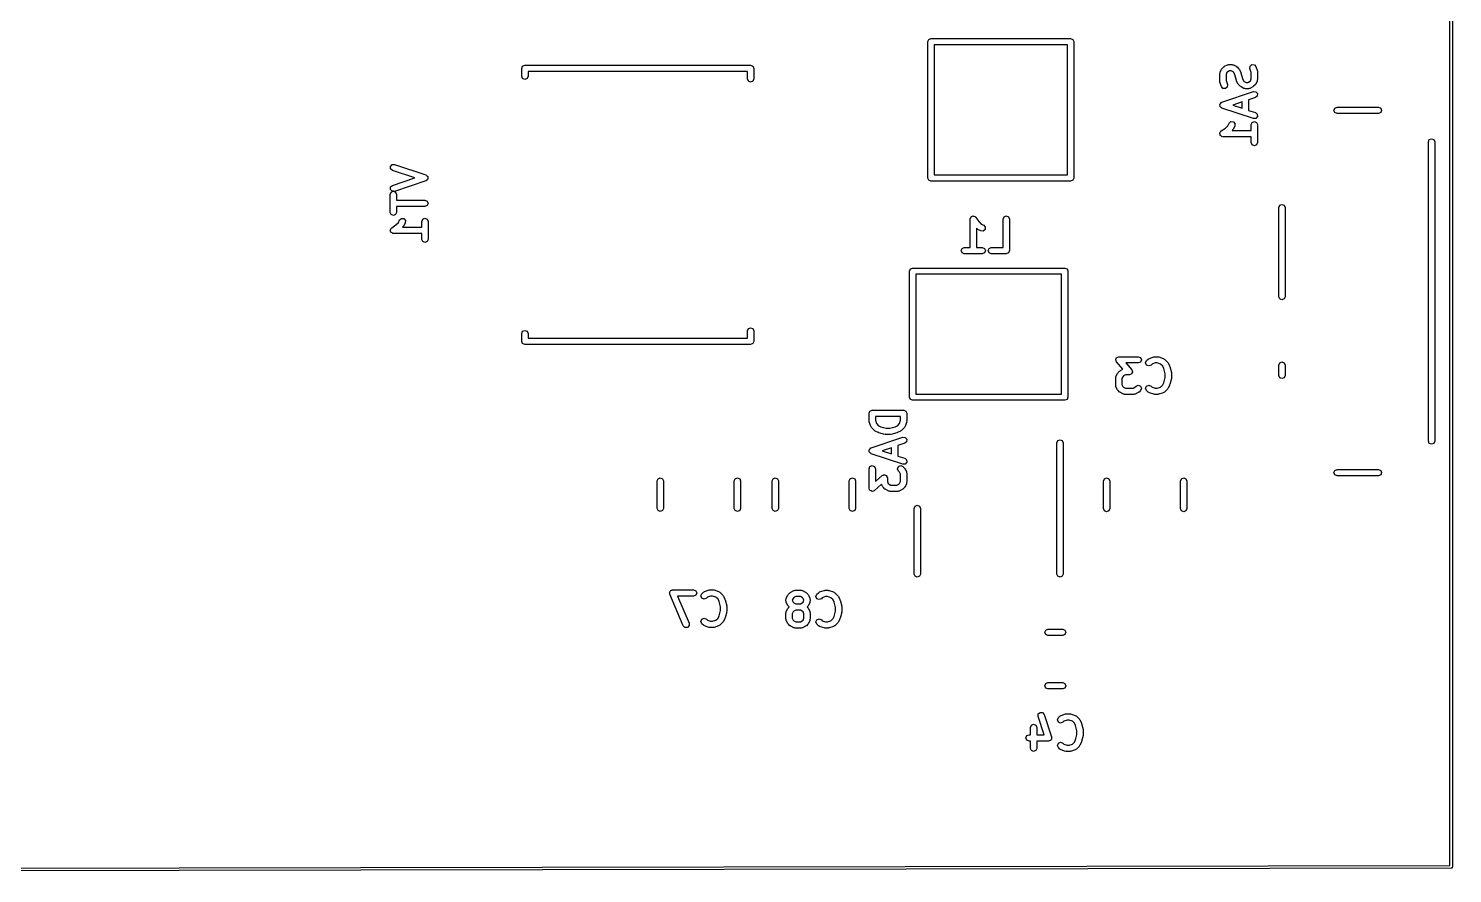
# Model space of a CAD drawing. Extents: x 54.1 to 108.3, y -71.2 to -40.8.
# Drawn here: x 81.19 to 108.31, y -71.19 to -55.1 of the extents above; entities that cross this region are included whole.
import ezdxf

# ---------------------------------------------------------------- set-up
doc = ezdxf.new("R2010")
doc.units = 0
doc.layers.add('BLACK', color=7, linetype='CONTINUOUS')

msp = doc.modelspace()

# ---------------------------------------------------------------- linework, layer by layer
at = {"layer": 'BLACK', "linetype": 'CONTINUOUS'}
for p, q in [((108.265, -71.045), (108.265, -40.895)), ((108.315, -40.87), (108.315, -71.07)), ((98.32, -55.35), (98.3376, -55.3076)), ((98.3376, -55.3076), (98.38, -55.29)), ((98.38, -55.29), (101.04, -55.29)), ((101.04, -55.29), (101.082, -55.3076)), ((101.082, -55.3076), (101.1, -55.35)), ((98.32, -57.95), (98.32, -55.35)), ((98.44, -55.41), (98.44, -57.89)), ((100.98, -55.41), (98.44, -55.41)), ((100.98, -57.89), (100.98, -55.41)), ((101.1, -55.35), (101.1, -57.95)), ((90.585, -55.86), (90.6026, -55.8176)), ((90.585, -56.01), (90.585, -55.86)), ((90.6026, -55.8176), (90.645, -55.8)), ((90.645, -55.8), (94.945, -55.8)), ((94.945, -55.8), (94.9874, -55.8176)), ((94.9874, -55.8176), (95.005, -55.86)), ((95.005, -55.86), (95.005, -56.06)), ((103.888, -55.9332), (103.916, -55.876)), ((103.916, -55.876), (103.924, -55.8696)), ((103.924, -55.8696), (103.928, -55.8604)), ((103.928, -55.8604), (103.956, -55.8319)), ((103.956, -55.8319), (103.965, -55.8281)), ((103.965, -55.8281), (103.972, -55.8206)), ((103.972, -55.8206), (104.029, -55.792)), ((104.029, -55.792), (104.043, -55.7911)), ((104.043, -55.7911), (104.056, -55.7857)), ((104.056, -55.7857), (104.113, -55.7857)), ((104.113, -55.7857), (104.126, -55.7911)), ((104.126, -55.7911), (104.14, -55.792)), ((104.14, -55.792), (104.197, -55.8206)), ((104.197, -55.8206), (104.203, -55.8281)), ((104.203, -55.8281), (104.212, -55.8319)), ((104.212, -55.8319), (104.241, -55.8604)), ((104.241, -55.8604), (104.245, -55.8696)), ((104.245, -55.8696), (104.252, -55.876)), ((104.252, -55.876), (104.281, -55.9332)), ((104.456, -55.8647), (104.459, -55.8189)), ((104.481, -55.9412), (104.456, -55.8647)), ((104.459, -55.8189), (104.494, -55.7888)), ((104.494, -55.7888), (104.54, -55.792)), ((104.54, -55.792), (104.57, -55.8267)), ((104.57, -55.8267), (104.598, -55.9125)), ((90.6026, -56.0524), (90.585, -56.01)), ((90.645, -56.07), (90.6026, -56.0524)), ((90.6874, -56.0524), (90.645, -56.07)), ((90.705, -56.01), (90.6874, -56.0524)), ((94.885, -55.92), (90.705, -55.92)), ((90.705, -55.92), (90.705, -56.01)), ((94.885, -56.06), (94.885, -55.92)), ((94.9026, -56.1024), (94.885, -56.06)), ((94.945, -56.12), (94.9026, -56.1024)), ((94.9874, -56.1024), (94.945, -56.12)), ((95.005, -56.06), (94.9874, -56.1024)), ((103.881, -55.96), (103.887, -55.9471)), ((103.881, -56.1029), (103.881, -55.96)), ((103.885, -56.112), (103.881, -56.1029)), ((103.885, -56.1218), (103.885, -56.112)), ((103.913, -56.2075), (103.885, -56.1218)), ((103.887, -55.9471), (103.888, -55.9332)), ((104.019, -55.9384), (104.001, -55.9742)), ((104.001, -55.9742), (104.001, -56.0931)), ((104.001, -56.0931), (104.027, -56.1696)), ((104.034, -55.9236), (104.019, -55.9384)), ((104.07, -55.9057), (104.034, -55.9236)), ((104.099, -55.9057), (104.07, -55.9057)), ((104.134, -55.9236), (104.099, -55.9057)), ((104.149, -55.9384), (104.134, -55.9236)), ((104.171, -55.9809), (104.149, -55.9384)), ((104.198, -56.0888), (104.171, -55.9809)), ((104.202, -56.0943), (104.198, -56.0888)), ((104.202, -56.1011), (104.202, -56.0943)), ((104.231, -56.1583), (104.202, -56.1011)), ((104.281, -55.9332), (104.281, -55.94)), ((104.281, -55.94), (104.285, -55.9454)), ((104.285, -55.9454), (104.312, -56.0533)), ((104.312, -56.0533), (104.334, -56.0959)), ((104.334, -56.0959), (104.348, -56.1107)), ((104.348, -56.1107), (104.384, -56.1286)), ((104.384, -56.1286), (104.413, -56.1286)), ((104.413, -56.1286), (104.449, -56.1107)), ((104.449, -56.1107), (104.464, -56.0959)), ((104.464, -56.0959), (104.481, -56.0601)), ((104.481, -56.0601), (104.481, -55.9412)), ((104.595, -56.1011), (104.567, -56.1583)), ((104.596, -56.0872), (104.595, -56.1011)), ((104.601, -56.0743), (104.596, -56.0872)), ((104.598, -55.9125), (104.598, -55.9223)), ((104.598, -55.9223), (104.601, -55.9314)), ((104.601, -55.9314), (104.601, -56.0743)), ((103.943, -56.2422), (103.913, -56.2075)), ((103.922, -56.5031), (104.522, -56.3031)), ((103.989, -56.2455), (103.943, -56.2422)), ((104.024, -56.2154), (103.989, -56.2455)), ((104.027, -56.1696), (104.024, -56.2154)), ((104.238, -56.1647), (104.231, -56.1583)), ((104.242, -56.1739), (104.238, -56.1647)), ((104.27, -56.2024), (104.242, -56.1739)), ((104.28, -56.2062), (104.27, -56.2024)), ((104.286, -56.2137), (104.28, -56.2062)), ((104.343, -56.2422), (104.286, -56.2137)), ((104.357, -56.2432), (104.343, -56.2422)), ((104.37, -56.2486), (104.357, -56.2432)), ((104.427, -56.2486), (104.37, -56.2486)), ((104.44, -56.2432), (104.427, -56.2486)), ((104.56, -56.4169), (104.43, -56.4604)), ((104.454, -56.2422), (104.44, -56.2432)), ((104.511, -56.2137), (104.454, -56.2422)), ((104.518, -56.2062), (104.511, -56.2137)), ((104.527, -56.2024), (104.518, -56.2062)), ((104.522, -56.3031), (104.568, -56.3063)), ((104.555, -56.1739), (104.527, -56.2024)), ((104.559, -56.1647), (104.555, -56.1739)), ((104.567, -56.1583), (104.559, -56.1647)), ((104.595, -56.3868), (104.56, -56.4169)), ((104.568, -56.3063), (104.598, -56.341)), ((104.598, -56.341), (104.595, -56.3868)), ((103.885, -56.541), (103.887, -56.5376)), ((103.886, -56.56), (103.885, -56.541)), ((103.885, -56.579), (103.886, -56.56)), ((103.887, -56.5824), (103.885, -56.579)), ((103.887, -56.5376), (103.888, -56.5332)), ((103.888, -56.5868), (103.887, -56.5824)), ((103.888, -56.5332), (103.902, -56.5207)), ((103.902, -56.5993), (103.888, -56.5868)), ((103.902, -56.5207), (103.915, -56.5063)), ((103.915, -56.6137), (103.902, -56.5993)), ((103.915, -56.5063), (103.919, -56.506)), ((103.919, -56.614), (103.915, -56.6137)), ((103.919, -56.506), (103.922, -56.5031)), ((103.922, -56.6169), (103.919, -56.614)), ((104.522, -56.8169), (103.922, -56.6169)), ((104.31, -56.5004), (104.131, -56.56)), ((104.131, -56.56), (104.31, -56.6196)), ((104.31, -56.6196), (104.31, -56.5004)), ((104.43, -56.4604), (104.43, -56.6596)), ((104.43, -56.6596), (104.56, -56.7031)), ((106.055, -56.66), (106.073, -56.6176)), ((106.073, -56.7024), (106.055, -56.66)), ((106.073, -56.6176), (106.115, -56.6)), ((106.115, -56.6), (106.905, -56.6)), ((106.905, -56.6), (106.947, -56.6176)), ((106.947, -56.6176), (106.965, -56.66)), ((106.965, -56.66), (106.947, -56.7024)), ((103.989, -56.9991), (104.035, -56.953)), ((104.035, -56.953), (104.059, -56.9046)), ((104.059, -56.9046), (104.094, -56.8745)), ((104.094, -56.8745), (104.14, -56.8778)), ((104.167, -56.9583), (104.138, -57.0154)), ((104.14, -56.8778), (104.17, -56.9125)), ((104.17, -56.9125), (104.167, -56.9583)), ((104.481, -56.9314), (104.499, -56.889)), ((104.481, -57.0429), (104.481, -56.9314)), ((104.499, -56.889), (104.541, -56.8714)), ((104.568, -56.8137), (104.522, -56.8169)), ((104.541, -56.8714), (104.584, -56.889)), ((104.56, -56.7031), (104.595, -56.7332)), ((104.598, -56.779), (104.568, -56.8137)), ((104.584, -56.889), (104.601, -56.9314)), ((104.595, -56.7332), (104.598, -56.779)), ((104.601, -56.9314), (104.601, -57.2743)), ((106.115, -56.72), (106.073, -56.7024)), ((106.905, -56.72), (106.115, -56.72)), ((106.947, -56.7024), (106.905, -56.72)), ((103.881, -57.1029), (103.884, -57.0971)), ((103.888, -57.119), (103.881, -57.1029)), ((103.883, -57.0911), (103.892, -57.0766)), ((103.884, -57.0971), (103.883, -57.0911)), ((103.892, -57.1361), (103.888, -57.119)), ((103.892, -57.0766), (103.899, -57.0604)), ((103.897, -57.1396), (103.892, -57.1361)), ((103.899, -57.1453), (103.897, -57.1396)), ((103.899, -57.0604), (103.905, -57.0581)), ((103.915, -57.152), (103.899, -57.1453)), ((103.905, -57.0581), (103.908, -57.0529)), ((103.908, -57.0529), (103.989, -56.9991)), ((103.93, -57.1617), (103.915, -57.152)), ((103.936, -57.1605), (103.93, -57.1617)), ((103.941, -57.1629), (103.936, -57.1605)), ((104.481, -57.1629), (103.941, -57.1629)), ((104.127, -57.031), (104.115, -57.0429)), ((104.115, -57.0429), (104.481, -57.0429)), ((104.13, -57.0219), (104.127, -57.031)), ((104.138, -57.0154), (104.13, -57.0219)), ((104.481, -57.2743), (104.481, -57.1629)), ((107.855, -57.26), (107.873, -57.2176)), ((107.873, -57.2176), (107.915, -57.2)), ((107.915, -57.2), (107.957, -57.2176)), ((107.957, -57.2176), (107.975, -57.26)), ((104.499, -57.3167), (104.481, -57.2743)), ((104.541, -57.3343), (104.499, -57.3167)), ((104.584, -57.3167), (104.541, -57.3343)), ((104.601, -57.2743), (104.584, -57.3167)), ((107.855, -62.96), (107.855, -57.26)), ((107.975, -57.26), (107.975, -62.96)), ((88.0845, -57.7267), (88.1146, -57.692)), ((88.0878, -57.7725), (88.0845, -57.7267)), ((88.1225, -57.8026), (88.0878, -57.7725)), ((88.1146, -57.692), (88.1604, -57.6888)), ((88.1604, -57.6888), (88.7604, -57.8888)), ((88.5517, -57.9457), (88.1225, -57.8026)), ((88.1225, -58.0888), (88.5517, -57.9457)), ((88.7604, -58.0026), (88.1604, -58.2026)), ((88.7604, -57.8888), (88.7638, -57.8917)), ((88.7638, -57.9997), (88.7604, -58.0026)), ((88.7638, -57.8917), (88.7683, -57.892)), ((88.7683, -57.9994), (88.7638, -57.9997)), ((88.7683, -57.892), (88.7807, -57.9064)), ((88.7807, -57.985), (88.7683, -57.9994)), ((88.7807, -57.9064), (88.7951, -57.9189)), ((88.7951, -57.9725), (88.7807, -57.985)), ((88.7951, -57.9189), (88.7954, -57.9234)), ((88.7954, -57.9681), (88.7951, -57.9725)), ((88.7954, -57.9234), (88.7983, -57.9267)), ((88.7983, -57.9647), (88.7954, -57.9681)), ((88.7983, -57.9267), (88.797, -57.9457)), ((88.797, -57.9457), (88.7983, -57.9647)), ((98.3376, -57.9924), (98.32, -57.95)), ((98.38, -58.01), (98.3376, -57.9924)), ((101.04, -58.01), (98.38, -58.01)), ((98.44, -57.89), (100.98, -57.89)), ((101.082, -57.9924), (101.04, -58.01)), ((101.1, -57.95), (101.082, -57.9924)), ((88.0814, -58.26), (88.099, -58.2176)), ((88.0814, -58.6029), (88.0814, -58.26)), ((88.0845, -58.1647), (88.0878, -58.1189)), ((88.1146, -58.1994), (88.0845, -58.1647)), ((88.0878, -58.1189), (88.1225, -58.0888)), ((88.099, -58.2176), (88.1388, -58.2011)), ((88.1388, -58.2011), (88.1146, -58.1994)), ((88.1604, -58.2026), (88.1452, -58.2016)), ((88.1452, -58.2016), (88.1839, -58.2176)), ((88.1839, -58.2176), (88.2014, -58.26)), ((88.2014, -58.26), (88.2014, -58.3714)), ((88.2014, -58.3714), (88.7414, -58.3714)), ((88.7414, -58.4914), (88.2014, -58.4914)), ((88.2014, -58.4914), (88.2014, -58.6029)), ((88.7414, -58.3714), (88.7839, -58.389)), ((88.7839, -58.4739), (88.7414, -58.4914)), ((88.7839, -58.389), (88.8014, -58.4314)), ((88.8014, -58.4314), (88.7839, -58.4739)), ((105.005, -58.51), (105.023, -58.4676)), ((105.005, -60.21), (105.005, -58.51)), ((105.023, -58.4676), (105.065, -58.45)), ((105.065, -58.45), (105.107, -58.4676)), ((105.107, -58.4676), (105.125, -58.51)), ((105.125, -58.51), (105.125, -60.21)), ((88.099, -58.6453), (88.0814, -58.6029)), ((88.1414, -58.6629), (88.099, -58.6453)), ((88.1081, -58.8958), (88.1889, -58.8419)), ((88.1839, -58.6453), (88.1414, -58.6629)), ((88.2014, -58.6029), (88.1839, -58.6453)), ((88.1889, -58.8419), (88.235, -58.7959)), ((88.235, -58.7959), (88.2592, -58.7475)), ((88.2592, -58.7475), (88.2939, -58.7174)), ((88.2939, -58.7174), (88.3397, -58.7206)), ((88.3379, -58.8583), (88.3305, -58.8647)), ((88.3665, -58.8011), (88.3379, -58.8583)), ((88.3397, -58.7206), (88.3698, -58.7553)), ((88.3698, -58.7553), (88.3665, -58.8011)), ((88.6814, -58.7743), (88.699, -58.7319)), ((88.6814, -58.8857), (88.6814, -58.7743)), ((88.699, -58.7319), (88.7414, -58.7143)), ((88.7414, -58.7143), (88.7839, -58.7319)), ((88.7839, -58.7319), (88.8014, -58.7743)), ((88.8014, -58.7743), (88.8014, -59.1171)), ((99.1271, -58.7314), (99.1295, -58.7257)), ((99.1271, -59.2714), (99.1271, -58.7314)), ((99.1283, -58.7197), (99.138, -58.7051)), ((99.1295, -58.7257), (99.1283, -58.7197)), ((99.138, -58.7051), (99.1447, -58.689)), ((99.1447, -58.689), (99.1504, -58.6866)), ((99.1504, -58.6866), (99.1539, -58.6815)), ((99.1539, -58.6815), (99.171, -58.6781)), ((99.171, -58.6781), (99.1871, -58.6714)), ((99.1871, -58.6714), (99.1928, -58.6738)), ((99.1928, -58.6738), (99.1989, -58.6726)), ((99.1989, -58.6726), (99.2134, -58.6823)), ((99.2134, -58.6823), (99.2296, -58.689)), ((99.2296, -58.689), (99.2319, -58.6947)), ((99.2319, -58.6947), (99.2371, -58.6981)), ((99.2371, -58.6981), (99.2909, -58.7789)), ((99.2909, -58.7789), (99.337, -58.825)), ((99.337, -58.825), (99.3854, -58.8492)), ((99.3854, -58.8492), (99.4155, -58.8839)), ((99.7557, -58.7314), (99.7733, -58.689)), ((99.7557, -59.2714), (99.7557, -58.7314)), ((99.7733, -58.689), (99.8157, -58.6714)), ((99.8157, -58.6714), (99.8581, -58.689)), ((99.8581, -58.689), (99.8757, -58.7314)), ((99.8757, -58.7314), (99.8757, -59.3314)), ((88.0814, -58.9457), (88.0838, -58.94)), ((88.0881, -58.9619), (88.0814, -58.9457)), ((88.0826, -58.9339), (88.0923, -58.9194)), ((88.0838, -58.94), (88.0826, -58.9339)), ((88.0915, -58.979), (88.0881, -58.9619)), ((88.0966, -58.9824), (88.0915, -58.979)), ((88.0923, -58.9194), (88.099, -58.9033)), ((88.099, -58.9881), (88.0966, -58.9824)), ((88.099, -58.9033), (88.1047, -58.9009)), ((88.1151, -58.9948), (88.099, -58.9881)), ((88.1047, -58.9009), (88.1081, -58.8958)), ((88.1297, -59.0045), (88.1151, -58.9948)), ((88.1357, -59.0033), (88.1297, -59.0045)), ((88.1414, -59.0057), (88.1357, -59.0033)), ((88.6814, -59.0057), (88.1414, -59.0057)), ((88.3267, -58.8739), (88.3149, -58.8857)), ((88.3149, -58.8857), (88.6814, -58.8857)), ((88.3305, -58.8647), (88.3267, -58.8739)), ((88.6814, -59.1171), (88.6814, -59.0057)), ((88.699, -59.1596), (88.6814, -59.1171)), ((88.8014, -59.1171), (88.7839, -59.1596)), ((99.259, -58.9167), (99.2471, -58.9049)), ((99.2471, -58.9049), (99.2471, -59.2714)), ((99.2681, -58.9205), (99.259, -58.9167)), ((99.2746, -58.9279), (99.2681, -58.9205)), ((99.3317, -58.9565), (99.2746, -58.9279)), ((99.3775, -58.9598), (99.3317, -58.9565)), ((99.4122, -58.9297), (99.3775, -58.9598)), ((99.4155, -58.8839), (99.4122, -58.9297)), ((88.7414, -59.1771), (88.699, -59.1596)), ((88.7839, -59.1596), (88.7414, -59.1771)), ((98.9557, -59.3314), (98.9733, -59.289)), ((98.9733, -59.3739), (98.9557, -59.3314)), ((98.9733, -59.289), (99.0157, -59.2714)), ((99.0157, -59.3914), (98.9733, -59.3739)), ((99.0157, -59.2714), (99.1271, -59.2714)), ((99.3586, -59.3914), (99.0157, -59.3914)), ((99.2471, -59.2714), (99.3586, -59.2714)), ((99.3586, -59.2714), (99.401, -59.289)), ((99.401, -59.3739), (99.3586, -59.3914)), ((99.401, -59.289), (99.4186, -59.3314)), ((99.4186, -59.3314), (99.401, -59.3739)), ((99.47, -59.3314), (99.4876, -59.289)), ((99.4876, -59.3739), (99.47, -59.3314)), ((99.4876, -59.289), (99.53, -59.2714)), ((99.53, -59.3914), (99.4876, -59.3739)), ((99.53, -59.2714), (99.7557, -59.2714)), ((99.8157, -59.3914), (99.53, -59.3914)), ((99.8581, -59.3739), (99.8157, -59.3914)), ((99.8757, -59.3314), (99.8581, -59.3739)), ((97.9876, -59.6801), (98.03, -59.6625)), ((98.03, -59.6625), (100.93, -59.6625)), ((100.93, -59.6625), (100.972, -59.6801)), ((97.97, -59.7225), (97.9876, -59.6801)), ((97.97, -62.1225), (97.97, -59.7225)), ((98.09, -59.7825), (98.09, -62.0625)), ((100.87, -59.7825), (98.09, -59.7825)), ((100.87, -62.0625), (100.87, -59.7825)), ((100.972, -59.6801), (100.99, -59.7225)), ((100.99, -59.7225), (100.99, -62.1225)), ((105.023, -60.2524), (105.005, -60.21)), ((105.125, -60.21), (105.107, -60.2524)), ((105.065, -60.27), (105.023, -60.2524)), ((105.107, -60.2524), (105.065, -60.27)), ((90.585, -60.91), (90.6026, -60.8676)), ((90.585, -61.06), (90.585, -60.91)), ((90.6026, -60.8676), (90.645, -60.85)), ((90.645, -60.85), (90.6874, -60.8676)), ((90.6874, -60.8676), (90.705, -60.91)), ((90.705, -60.91), (90.705, -61)), ((90.705, -61), (94.885, -61)), ((94.885, -60.86), (94.9026, -60.8176)), ((94.885, -61), (94.885, -60.86)), ((94.9026, -60.8176), (94.945, -60.8)), ((94.945, -60.8), (94.9874, -60.8176)), ((94.9874, -60.8176), (95.005, -60.86)), ((95.005, -60.86), (95.005, -61.06)), ((90.6026, -61.1024), (90.585, -61.06)), ((90.645, -61.12), (90.6026, -61.1024)), ((94.945, -61.12), (90.645, -61.12)), ((94.9874, -61.1024), (94.945, -61.12)), ((95.005, -61.06), (94.9874, -61.1024)), ((101.899, -61.4074), (101.908, -61.3885)), ((101.899, -61.4095), (101.899, -61.4074)), ((101.899, -61.4114), (101.899, -61.4095)), ((101.907, -61.4309), (101.899, -61.4114)), ((101.913, -61.4509), (101.907, -61.4309)), ((101.908, -61.3885), (101.916, -61.369)), ((102.036, -61.5913), (101.913, -61.4509)), ((101.916, -61.369), (101.918, -61.3682)), ((101.918, -61.3682), (101.919, -61.3663)), ((101.919, -61.3663), (101.939, -61.3595)), ((101.939, -61.3595), (101.959, -61.3514)), ((101.959, -61.3514), (102.33, -61.3514)), ((102.33, -61.4714), (102.091, -61.4714)), ((102.091, -61.4714), (102.204, -61.6005)), ((102.33, -61.3514), (102.372, -61.369)), ((102.372, -61.4539), (102.33, -61.4714)), ((102.372, -61.369), (102.39, -61.4114)), ((102.39, -61.4114), (102.372, -61.4539)), ((102.47, -61.4686), (102.488, -61.4261)), ((102.488, -61.511), (102.47, -61.4686)), ((102.488, -61.4261), (102.516, -61.3976)), ((102.53, -61.5286), (102.488, -61.511)), ((102.516, -61.3976), (102.529, -61.3922)), ((102.529, -61.3922), (102.54, -61.3831)), ((102.572, -61.511), (102.53, -61.5286)), ((102.54, -61.3831), (102.625, -61.3545)), ((102.591, -61.4924), (102.572, -61.511)), ((102.654, -61.4714), (102.591, -61.4924)), ((102.625, -61.3545), (102.635, -61.3552)), ((102.635, -61.3552), (102.644, -61.3514)), ((102.644, -61.3514), (102.701, -61.3514)), ((102.692, -61.4714), (102.654, -61.4714)), ((102.755, -61.4924), (102.692, -61.4714)), ((102.701, -61.3514), (102.711, -61.3552)), ((102.711, -61.3552), (102.72, -61.3545)), ((102.72, -61.3545), (102.806, -61.3831)), ((102.795, -61.5327), (102.755, -61.4924)), ((102.816, -61.5752), (102.795, -61.5327)), ((102.806, -61.3831), (102.817, -61.3922)), ((102.817, -61.3922), (102.83, -61.3976)), ((102.83, -61.3976), (102.887, -61.4547)), ((102.887, -61.4547), (102.89, -61.4638)), ((102.89, -61.4638), (102.898, -61.4703)), ((102.898, -61.4703), (102.927, -61.5275)), ((102.927, -61.5275), (102.927, -61.5343)), ((102.927, -61.5343), (102.931, -61.5397)), ((102.931, -61.5397), (102.96, -61.654)), ((105.005, -61.51), (105.023, -61.4676)), ((105.005, -61.71), (105.005, -61.51)), ((105.023, -61.4676), (105.065, -61.45)), ((105.065, -61.45), (105.107, -61.4676)), ((105.107, -61.4676), (105.125, -61.51)), ((105.125, -61.51), (105.125, -61.71)), ((101.899, -61.7543), (101.904, -61.7414)), ((101.899, -61.8971), (101.899, -61.7543)), ((101.904, -61.7414), (101.905, -61.7275)), ((101.905, -61.7275), (101.933, -61.6703)), ((101.933, -61.6703), (101.941, -61.6638)), ((101.941, -61.6638), (101.945, -61.6547)), ((101.945, -61.6547), (101.973, -61.6261)), ((101.973, -61.6261), (101.982, -61.6224)), ((101.982, -61.6224), (101.989, -61.6149)), ((101.989, -61.6149), (102.036, -61.5913)), ((102.036, -61.7327), (102.019, -61.7684)), ((102.019, -61.7684), (102.019, -61.883)), ((102.051, -61.7179), (102.036, -61.7327)), ((102.087, -61.7), (102.051, -61.7179)), ((102.159, -61.7), (102.087, -61.7)), ((102.178, -61.6919), (102.159, -61.7)), ((102.198, -61.6852), (102.178, -61.6919)), ((102.199, -61.6832), (102.198, -61.6852)), ((102.201, -61.6824), (102.199, -61.6832)), ((102.209, -61.6629), (102.201, -61.6824)), ((102.204, -61.6005), (102.21, -61.6205)), ((102.218, -61.644), (102.209, -61.6629)), ((102.21, -61.6205), (102.219, -61.64)), ((102.219, -61.64), (102.218, -61.642)), ((102.218, -61.642), (102.218, -61.644)), ((102.841, -61.676), (102.816, -61.5752)), ((102.816, -61.8476), (102.841, -61.7469)), ((102.841, -61.7469), (102.841, -61.676)), ((102.96, -61.7688), (102.931, -61.8831)), ((102.96, -61.654), (102.959, -61.6615)), ((102.959, -61.6615), (102.961, -61.6686)), ((102.961, -61.7543), (102.959, -61.7613)), ((102.959, -61.7613), (102.96, -61.7688)), ((102.961, -61.6686), (102.961, -61.7543)), ((105.023, -61.7524), (105.005, -61.71)), ((105.065, -61.77), (105.023, -61.7524)), ((105.107, -61.7524), (105.065, -61.77)), ((105.125, -61.71), (105.107, -61.7524)), ((98.09, -62.0625), (100.87, -62.0625)), ((101.904, -61.91), (101.899, -61.8971)), ((101.905, -61.924), (101.904, -61.91)), ((101.933, -61.9811), (101.905, -61.924)), ((101.941, -61.9876), (101.933, -61.9811)), ((101.945, -61.9967), (101.941, -61.9876)), ((101.973, -62.0253), (101.945, -61.9967)), ((101.982, -62.0291), (101.973, -62.0253)), ((101.989, -62.0365), (101.982, -62.0291)), ((102.046, -62.0651), (101.989, -62.0365)), ((102.019, -61.883), (102.036, -61.9187)), ((102.036, -61.9187), (102.051, -61.9335)), ((102.06, -62.0661), (102.046, -62.0651)), ((102.051, -61.9335), (102.087, -61.9514)), ((102.073, -62.0714), (102.06, -62.0661)), ((102.244, -62.0714), (102.073, -62.0714)), ((102.087, -61.9514), (102.23, -61.9514)), ((102.23, -61.9514), (102.266, -61.9335)), ((102.257, -62.0661), (102.244, -62.0714)), ((102.271, -62.0651), (102.257, -62.0661)), ((102.266, -61.9335), (102.288, -61.9119)), ((102.328, -62.0365), (102.271, -62.0651)), ((102.288, -61.9119), (102.33, -61.8943)), ((102.335, -62.0291), (102.328, -62.0365)), ((102.33, -61.8943), (102.372, -61.9119)), ((102.344, -62.0253), (102.335, -62.0291)), ((102.372, -61.9967), (102.344, -62.0253)), ((102.372, -61.9119), (102.39, -61.9543)), ((102.39, -61.9543), (102.372, -61.9967)), ((102.47, -61.9543), (102.488, -61.9119)), ((102.488, -61.9967), (102.47, -61.9543)), ((102.488, -61.9119), (102.53, -61.8943)), ((102.516, -62.0253), (102.488, -61.9967)), ((102.529, -62.0306), (102.516, -62.0253)), ((102.54, -62.0398), (102.529, -62.0306)), ((102.53, -61.8943), (102.572, -61.9119)), ((102.625, -62.0683), (102.54, -62.0398)), ((102.572, -61.9119), (102.591, -61.9304)), ((102.591, -61.9304), (102.654, -61.9514)), ((102.635, -62.0676), (102.625, -62.0683)), ((102.644, -62.0714), (102.635, -62.0676)), ((102.701, -62.0714), (102.644, -62.0714)), ((102.654, -61.9514), (102.692, -61.9514)), ((102.692, -61.9514), (102.755, -61.9304)), ((102.711, -62.0676), (102.701, -62.0714)), ((102.72, -62.0683), (102.711, -62.0676)), ((102.806, -62.0398), (102.72, -62.0683)), ((102.755, -61.9304), (102.795, -61.8902)), ((102.795, -61.8902), (102.816, -61.8476)), ((102.817, -62.0306), (102.806, -62.0398)), ((102.83, -62.0253), (102.817, -62.0306)), ((102.887, -61.9681), (102.83, -62.0253)), ((102.89, -61.959), (102.887, -61.9681)), ((102.898, -61.9525), (102.89, -61.959)), ((102.927, -61.8954), (102.898, -61.9525)), ((102.931, -61.8831), (102.927, -61.8886)), ((102.927, -61.8886), (102.927, -61.8954)), ((97.219, -62.3876), (97.2614, -62.37)), ((97.2614, -62.37), (97.8614, -62.37)), ((97.8614, -62.37), (97.9039, -62.3876)), ((97.9876, -62.1649), (97.97, -62.1225)), ((98.03, -62.1825), (97.9876, -62.1649)), ((100.93, -62.1825), (98.03, -62.1825)), ((100.972, -62.1649), (100.93, -62.1825)), ((100.99, -62.1225), (100.972, -62.1649)), ((97.2014, -62.43), (97.219, -62.3876)), ((97.2014, -62.5729), (97.2014, -62.43)), ((97.2052, -62.582), (97.2014, -62.5729)), ((97.2045, -62.5918), (97.2052, -62.582)), ((97.2331, -62.6775), (97.2045, -62.5918)), ((97.3214, -62.49), (97.3214, -62.5631)), ((97.8014, -62.49), (97.3214, -62.49)), ((97.3214, -62.5631), (97.3424, -62.6262)), ((97.3424, -62.6262), (97.3827, -62.6664)), ((97.7402, -62.6664), (97.7804, -62.6262)), ((97.7804, -62.6262), (97.8014, -62.5631)), ((97.8014, -62.5631), (97.8014, -62.49)), ((97.9183, -62.5918), (97.8898, -62.6775)), ((97.9039, -62.3876), (97.9214, -62.43)), ((97.9214, -62.5729), (97.9176, -62.582)), ((97.9176, -62.582), (97.9183, -62.5918)), ((97.9214, -62.43), (97.9214, -62.5729)), ((97.2422, -62.6881), (97.2331, -62.6775)), ((97.2476, -62.701), (97.2422, -62.6881)), ((97.2425, -63.0874), (97.8425, -62.8874)), ((97.3047, -62.7581), (97.2476, -62.701)), ((97.3138, -62.7619), (97.3047, -62.7581)), ((97.3203, -62.7694), (97.3138, -62.7619)), ((97.3775, -62.798), (97.3203, -62.7694)), ((97.3843, -62.7984), (97.3775, -62.798)), ((97.3827, -62.6664), (97.4252, -62.6877)), ((97.3897, -62.8025), (97.3843, -62.7984)), ((97.504, -62.8311), (97.3897, -62.8025)), ((97.4252, -62.6877), (97.526, -62.7129)), ((97.5115, -62.8299), (97.504, -62.8311)), ((97.5186, -62.8329), (97.5115, -62.8299)), ((97.6043, -62.8329), (97.5186, -62.8329)), ((97.526, -62.7129), (97.5969, -62.7129)), ((97.5969, -62.7129), (97.6976, -62.6877)), ((97.6113, -62.8299), (97.6043, -62.8329)), ((97.6188, -62.8311), (97.6113, -62.8299)), ((97.7331, -62.8025), (97.6188, -62.8311)), ((97.6976, -62.6877), (97.7402, -62.6664)), ((97.7386, -62.7984), (97.7331, -62.8025)), ((97.7454, -62.798), (97.7386, -62.7984)), ((97.8025, -62.7694), (97.7454, -62.798)), ((97.809, -62.7619), (97.8025, -62.7694)), ((97.8181, -62.7581), (97.809, -62.7619)), ((97.8753, -62.701), (97.8181, -62.7581)), ((97.8425, -62.8874), (97.8883, -62.8906)), ((97.8806, -62.6881), (97.8753, -62.701)), ((97.8898, -62.6775), (97.8806, -62.6881)), ((97.8883, -62.8906), (97.9183, -62.9253)), ((97.9183, -62.9253), (97.9151, -62.9711)), ((97.2045, -63.1253), (97.2074, -63.1219)), ((97.2059, -63.1443), (97.2045, -63.1253)), ((97.2045, -63.1633), (97.2059, -63.1443)), ((97.2074, -63.1666), (97.2045, -63.1633)), ((97.2074, -63.1219), (97.2078, -63.1175)), ((97.2078, -63.1711), (97.2074, -63.1666)), ((97.2078, -63.1175), (97.2221, -63.105)), ((97.2221, -63.1836), (97.2078, -63.1711)), ((97.2221, -63.105), (97.2346, -63.0906)), ((97.2346, -63.1979), (97.2221, -63.1836)), ((97.2346, -63.0906), (97.2391, -63.0903)), ((97.2391, -63.1983), (97.2346, -63.1979)), ((97.2391, -63.0903), (97.2425, -63.0874)), ((97.2425, -63.2012), (97.2391, -63.1983)), ((97.8425, -63.4012), (97.2425, -63.2012)), ((97.63, -63.0847), (97.4512, -63.1443)), ((97.4512, -63.1443), (97.63, -63.2039)), ((97.63, -63.2039), (97.63, -63.0847)), ((97.8804, -63.0012), (97.75, -63.0447)), ((97.75, -63.0447), (97.75, -63.2439)), ((97.9151, -62.9711), (97.8804, -63.0012)), ((100.78, -62.9925), (100.798, -62.9501)), ((100.78, -65.4925), (100.78, -62.9925)), ((100.798, -62.9501), (100.84, -62.9325)), ((100.84, -62.9325), (100.882, -62.9501)), ((100.882, -62.9501), (100.9, -62.9925)), ((100.9, -62.9925), (100.9, -65.4925)), ((107.873, -63.0024), (107.855, -62.96)), ((107.915, -63.02), (107.873, -63.0024)), ((107.957, -63.0024), (107.915, -63.02)), ((107.975, -62.96), (107.957, -63.0024)), ((97.2014, -63.4871), (97.219, -63.4447)), ((97.219, -63.4447), (97.2614, -63.4271)), ((97.2614, -63.4271), (97.3039, -63.4447)), ((97.3039, -63.4447), (97.3214, -63.4871)), ((97.7443, -63.4871), (97.7619, -63.4447)), ((97.75, -63.2439), (97.8804, -63.2874)), ((97.7619, -63.4447), (97.8043, -63.4271)), ((97.8043, -63.4271), (97.8467, -63.4447)), ((97.8883, -63.3979), (97.8425, -63.4012)), ((97.8467, -63.4447), (97.8753, -63.4733)), ((97.8804, -63.2874), (97.9151, -63.3175)), ((97.9183, -63.3633), (97.8883, -63.3979)), ((97.9151, -63.3175), (97.9183, -63.3633)), ((93.165, -63.7187), (93.1826, -63.6763)), ((93.165, -64.2413), (93.165, -63.7187)), ((93.1826, -63.6763), (93.225, -63.6587)), ((93.225, -63.6587), (93.2674, -63.6763)), ((93.2674, -63.6763), (93.285, -63.7187)), ((93.285, -63.7187), (93.285, -64.2413)), ((94.635, -63.7187), (94.6526, -63.6763)), ((94.635, -64.2413), (94.635, -63.7187)), ((94.6526, -63.6763), (94.695, -63.6587)), ((94.695, -63.6587), (94.7374, -63.6763)), ((94.7374, -63.6763), (94.755, -63.7187)), ((94.755, -63.7187), (94.755, -64.2413)), ((95.355, -63.7187), (95.3726, -63.6763)), ((95.355, -64.2413), (95.355, -63.7187)), ((95.3726, -63.6763), (95.415, -63.6587)), ((95.415, -63.6587), (95.4574, -63.6763)), ((95.4574, -63.6763), (95.475, -63.7187)), ((95.475, -63.7187), (95.475, -64.2413)), ((96.825, -63.7187), (96.8426, -63.6763)), ((96.825, -64.2413), (96.825, -63.7187)), ((96.8426, -63.6763), (96.885, -63.6587)), ((96.885, -63.6587), (96.9274, -63.6763)), ((96.9274, -63.6763), (96.945, -63.7187)), ((96.945, -63.7187), (96.945, -64.2413)), ((97.2014, -63.8586), (97.2014, -63.4871)), ((97.3214, -63.4871), (97.3214, -63.7263)), ((97.3214, -63.7263), (97.4505, -63.6134)), ((97.4505, -63.6134), (97.4705, -63.6066)), ((97.4705, -63.6066), (97.49, -63.5986)), ((97.49, -63.5986), (97.492, -63.5994)), ((97.492, -63.5994), (97.494, -63.5987)), ((97.494, -63.5987), (97.5129, -63.6081)), ((97.5129, -63.6081), (97.5324, -63.6161)), ((97.5324, -63.6161), (97.5332, -63.6181)), ((97.5332, -63.6181), (97.5352, -63.6191)), ((97.5352, -63.6191), (97.5419, -63.6391)), ((97.5419, -63.6391), (97.55, -63.6586)), ((97.55, -63.6586), (97.55, -63.7301)), ((97.55, -63.7301), (97.5679, -63.7659)), ((97.7619, -63.5296), (97.7443, -63.4871)), ((97.7835, -63.5513), (97.7619, -63.5296)), ((97.8014, -63.587), (97.7835, -63.5513)), ((97.7835, -63.7659), (97.8014, -63.7301)), ((97.8014, -63.7301), (97.8014, -63.587)), ((97.8753, -63.4733), (97.8791, -63.4824)), ((97.8791, -63.4824), (97.8865, -63.4889)), ((97.8865, -63.4889), (97.9151, -63.546)), ((97.9151, -63.546), (97.9161, -63.56)), ((97.9161, -63.56), (97.9214, -63.5729)), ((97.9214, -63.5729), (97.9214, -63.7443)), ((101.665, -63.7212), (101.683, -63.6788)), ((101.665, -64.2438), (101.665, -63.7212)), ((101.683, -63.6788), (101.725, -63.6612)), ((101.725, -63.6612), (101.767, -63.6788)), ((101.767, -63.6788), (101.785, -63.7212)), ((101.785, -63.7212), (101.785, -64.2438)), ((103.135, -63.7212), (103.153, -63.6788)), ((103.135, -64.2438), (103.135, -63.7212)), ((103.153, -63.6788), (103.195, -63.6612)), ((103.195, -63.6612), (103.237, -63.6788)), ((103.237, -63.6788), (103.255, -63.7212)), ((103.255, -63.7212), (103.255, -64.2438)), ((106.055, -63.56), (106.073, -63.5176)), ((106.073, -63.6024), (106.055, -63.56)), ((106.073, -63.5176), (106.115, -63.5)), ((106.115, -63.62), (106.073, -63.6024)), ((106.115, -63.5), (106.905, -63.5)), ((106.905, -63.62), (106.115, -63.62)), ((106.905, -63.5), (106.947, -63.5176)), ((106.947, -63.6024), (106.905, -63.62)), ((106.947, -63.5176), (106.965, -63.56)), ((106.965, -63.56), (106.947, -63.6024)), ((97.2095, -63.8781), (97.2014, -63.8586)), ((97.2163, -63.8981), (97.2095, -63.8781)), ((97.2182, -63.899), (97.2163, -63.8981)), ((97.219, -63.901), (97.2182, -63.899)), ((97.2385, -63.9091), (97.219, -63.901)), ((97.2574, -63.9184), (97.2385, -63.9091)), ((97.2595, -63.9178), (97.2574, -63.9184)), ((97.2614, -63.9186), (97.2595, -63.9178)), ((97.2809, -63.9105), (97.2614, -63.9186)), ((97.3009, -63.9037), (97.2809, -63.9105)), ((97.4413, -63.781), (97.3009, -63.9037)), ((97.4649, -63.8283), (97.4413, -63.781)), ((97.4724, -63.8347), (97.4649, -63.8283)), ((97.4761, -63.8439), (97.4724, -63.8347)), ((97.5047, -63.8724), (97.4761, -63.8439)), ((97.5138, -63.8762), (97.5047, -63.8724)), ((97.5203, -63.8837), (97.5138, -63.8762)), ((97.5775, -63.9122), (97.5203, -63.8837)), ((97.5679, -63.7659), (97.5827, -63.7807)), ((97.5914, -63.9132), (97.5775, -63.9122)), ((97.5827, -63.7807), (97.6184, -63.7986)), ((97.6043, -63.9186), (97.5914, -63.9132)), ((97.7471, -63.9186), (97.6043, -63.9186)), ((97.6184, -63.7986), (97.733, -63.7986)), ((97.733, -63.7986), (97.7687, -63.7807)), ((97.76, -63.9132), (97.7471, -63.9186)), ((97.774, -63.9122), (97.76, -63.9132)), ((97.7687, -63.7807), (97.7835, -63.7659)), ((97.8311, -63.8837), (97.774, -63.9122)), ((97.8376, -63.8762), (97.8311, -63.8837)), ((97.8467, -63.8724), (97.8376, -63.8762)), ((97.8753, -63.8439), (97.8467, -63.8724)), ((97.8791, -63.8347), (97.8753, -63.8439)), ((97.8865, -63.8283), (97.8791, -63.8347)), ((97.9151, -63.7711), (97.8865, -63.8283)), ((97.9161, -63.7572), (97.9151, -63.7711)), ((97.9214, -63.7443), (97.9161, -63.7572)), ((93.1826, -64.2837), (93.165, -64.2413)), ((93.225, -64.3013), (93.1826, -64.2837)), ((93.2674, -64.2837), (93.225, -64.3013)), ((93.285, -64.2413), (93.2674, -64.2837)), ((94.6526, -64.2837), (94.635, -64.2413)), ((94.695, -64.3013), (94.6526, -64.2837)), ((94.7374, -64.2837), (94.695, -64.3013)), ((94.755, -64.2413), (94.7374, -64.2837)), ((95.3726, -64.2837), (95.355, -64.2413)), ((95.415, -64.3013), (95.3726, -64.2837)), ((95.4574, -64.2837), (95.415, -64.3013)), ((95.475, -64.2413), (95.4574, -64.2837)), ((96.8426, -64.2837), (96.825, -64.2413)), ((96.885, -64.3013), (96.8426, -64.2837)), ((96.9274, -64.2837), (96.885, -64.3013)), ((96.945, -64.2413), (96.9274, -64.2837)), ((98.06, -64.2425), (98.0776, -64.2001)), ((98.06, -65.4925), (98.06, -64.2425)), ((98.0776, -64.2001), (98.12, -64.1825)), ((98.12, -64.1825), (98.1624, -64.2001)), ((98.1624, -64.2001), (98.18, -64.2425)), ((98.18, -64.2425), (98.18, -65.4925)), ((101.683, -64.2862), (101.665, -64.2438)), ((101.725, -64.3038), (101.683, -64.2862)), ((101.767, -64.2862), (101.725, -64.3038)), ((101.785, -64.2438), (101.767, -64.2862)), ((103.153, -64.2862), (103.135, -64.2438)), ((103.195, -64.3038), (103.153, -64.2862)), ((103.237, -64.2862), (103.195, -64.3038)), ((103.255, -64.2438), (103.237, -64.2862)), ((98.0776, -65.5349), (98.06, -65.4925)), ((98.12, -65.5525), (98.0776, -65.5349)), ((98.1624, -65.5349), (98.12, -65.5525)), ((98.18, -65.4925), (98.1624, -65.5349)), ((100.798, -65.5349), (100.78, -65.4925)), ((100.84, -65.5525), (100.798, -65.5349)), ((100.882, -65.5349), (100.84, -65.5525)), ((100.9, -65.4925), (100.882, -65.5349)), ((93.4, -65.8514), (93.4044, -65.8407)), ((93.4047, -65.8628), (93.4, -65.8514)), ((93.4043, -65.8291), (93.4129, -65.8204)), ((93.4044, -65.8407), (93.4043, -65.8291)), ((93.4049, -65.8751), (93.4047, -65.8628)), ((93.662, -66.4751), (93.4049, -65.8751)), ((93.4129, -65.8204), (93.4176, -65.809)), ((93.4176, -65.809), (93.4283, -65.8046)), ((93.4283, -65.8046), (93.4364, -65.7963)), ((93.4364, -65.7963), (93.4487, -65.7961)), ((93.4487, -65.7961), (93.46, -65.7914)), ((93.46, -65.7914), (93.86, -65.7914)), ((93.86, -65.9114), (93.551, -65.9114)), ((93.551, -65.9114), (93.7723, -66.4278)), ((93.86, -65.7914), (93.9024, -65.809)), ((93.9024, -65.8939), (93.86, -65.9114)), ((93.9024, -65.809), (93.92, -65.8514)), ((93.92, -65.8514), (93.9024, -65.8939)), ((94, -65.9086), (94.0176, -65.8661)), ((94.0176, -65.951), (94, -65.9086)), ((94.0176, -65.8661), (94.0461, -65.8376)), ((94.0461, -65.8376), (94.059, -65.8322)), ((94.059, -65.8322), (94.0696, -65.8231)), ((94.0696, -65.8231), (94.1553, -65.7945)), ((94.184, -65.9114), (94.121, -65.9324)), ((94.1553, -65.7945), (94.1652, -65.7952)), ((94.1652, -65.7952), (94.1743, -65.7914)), ((94.1743, -65.7914), (94.2314, -65.7914)), ((94.2217, -65.9114), (94.184, -65.9114)), ((94.2847, -65.9324), (94.2217, -65.9114)), ((94.2314, -65.7914), (94.2406, -65.7952)), ((94.2406, -65.7952), (94.2504, -65.7945)), ((94.2504, -65.7945), (94.3361, -65.8231)), ((94.3361, -65.8231), (94.3467, -65.8322)), ((94.3467, -65.8322), (94.3596, -65.8376)), ((94.3596, -65.8376), (94.4167, -65.8947)), ((94.4167, -65.8947), (94.4205, -65.9038)), ((94.4205, -65.9038), (94.4279, -65.9103)), ((94.4279, -65.9103), (94.4565, -65.9675)), ((95.6249, -65.9489), (95.6535, -65.8917)), ((95.6535, -65.8917), (95.6609, -65.8853)), ((95.6609, -65.8853), (95.6647, -65.8761)), ((95.6647, -65.8761), (95.6933, -65.8476)), ((95.6933, -65.8476), (95.7024, -65.8438)), ((95.7024, -65.8438), (95.7089, -65.8363)), ((95.7089, -65.8363), (95.766, -65.8078)), ((95.766, -65.8078), (95.78, -65.8068)), ((95.78, -65.8068), (95.7929, -65.8014)), ((95.7929, -65.8014), (95.9071, -65.8014)), ((95.9071, -65.8014), (95.92, -65.8068)), ((95.92, -65.8068), (95.934, -65.8078)), ((95.934, -65.8078), (95.9911, -65.8363)), ((95.9911, -65.8363), (95.9976, -65.8438)), ((95.9976, -65.8438), (96.0067, -65.8476)), ((96.0067, -65.8476), (96.0353, -65.8761)), ((96.0353, -65.8761), (96.0391, -65.8853)), ((96.0391, -65.8853), (96.0465, -65.8917)), ((96.0465, -65.8917), (96.0751, -65.9489)), ((96.19, -65.9186), (96.2076, -65.8761)), ((96.2076, -65.8761), (96.2361, -65.8476)), ((96.2361, -65.8476), (96.249, -65.8422)), ((96.249, -65.8422), (96.2596, -65.8331)), ((96.2596, -65.8331), (96.3453, -65.8045)), ((96.3453, -65.8045), (96.3552, -65.8052)), ((96.3552, -65.8052), (96.3643, -65.8014)), ((96.3643, -65.8014), (96.4214, -65.8014)), ((96.4214, -65.8014), (96.4306, -65.8052)), ((96.4306, -65.8052), (96.4404, -65.8045)), ((96.4404, -65.8045), (96.5261, -65.8331)), ((96.5261, -65.8331), (96.5367, -65.8422)), ((96.5367, -65.8422), (96.5496, -65.8476)), ((96.5496, -65.8476), (96.6067, -65.9047)), ((96.6067, -65.9047), (96.6105, -65.9138)), ((94.06, -65.9686), (94.0176, -65.951)), ((94.1024, -65.951), (94.06, -65.9686)), ((94.121, -65.9324), (94.1024, -65.951)), ((94.325, -65.9727), (94.2847, -65.9324)), ((94.3462, -66.0152), (94.325, -65.9727)), ((94.3714, -66.116), (94.3462, -66.0152)), ((94.3714, -66.1869), (94.3714, -66.116)), ((94.4565, -65.9675), (94.457, -65.9743)), ((94.457, -65.9743), (94.4611, -65.9797)), ((94.4611, -65.9797), (94.4896, -66.094)), ((94.4896, -66.094), (94.4885, -66.1015)), ((94.4885, -66.1015), (94.4914, -66.1086)), ((94.4914, -66.1086), (94.4914, -66.1943)), ((95.6186, -65.9757), (95.6239, -65.9628)), ((95.6186, -66.0043), (95.6186, -65.9757)), ((95.6239, -66.0172), (95.6186, -66.0043)), ((95.6239, -65.9628), (95.6249, -65.9489)), ((95.6249, -66.0311), (95.6239, -66.0172)), ((95.6535, -66.0883), (95.6249, -66.0311)), ((95.6249, -66.206), (95.6535, -66.1489)), ((95.6609, -66.0947), (95.6535, -66.0883)), ((95.6535, -66.1489), (95.6609, -66.1424)), ((95.6647, -66.1039), (95.6609, -66.0947)), ((95.6609, -66.1424), (95.6647, -66.1333)), ((95.6794, -66.1186), (95.6647, -66.1039)), ((95.6647, -66.1333), (95.6794, -66.1186)), ((95.7565, -65.9541), (95.7386, -65.9899)), ((95.7386, -65.9899), (95.7386, -65.9901)), ((95.7386, -65.9901), (95.7565, -66.0259)), ((95.7713, -65.9393), (95.7565, -65.9541)), ((95.7565, -66.0259), (95.7713, -66.0407)), ((95.807, -65.9214), (95.7713, -65.9393)), ((95.7713, -66.0407), (95.807, -66.0586)), ((95.807, -66.1786), (95.7713, -66.1965)), ((95.893, -65.9214), (95.807, -65.9214)), ((95.807, -66.0586), (95.893, -66.0586)), ((95.893, -66.1786), (95.807, -66.1786)), ((95.9287, -65.9393), (95.893, -65.9214)), ((95.893, -66.0586), (95.9287, -66.0407)), ((95.9287, -66.1965), (95.893, -66.1786)), ((95.9435, -65.9541), (95.9287, -65.9393)), ((95.9287, -66.0407), (95.9435, -66.0259)), ((95.9614, -65.9899), (95.9435, -65.9541)), ((95.9435, -66.0259), (95.9614, -65.9901)), ((95.9614, -65.9901), (95.9614, -65.9899)), ((96.0353, -66.1039), (96.0206, -66.1186)), ((96.0206, -66.1186), (96.0353, -66.1333)), ((96.0391, -66.0947), (96.0353, -66.1039)), ((96.0353, -66.1333), (96.0391, -66.1424)), ((96.0465, -66.0883), (96.0391, -66.0947)), ((96.0391, -66.1424), (96.0465, -66.1489)), ((96.0751, -66.0311), (96.0465, -66.0883)), ((96.0465, -66.1489), (96.0751, -66.206)), ((96.0751, -65.9489), (96.0761, -65.9628)), ((96.0761, -66.0172), (96.0751, -66.0311)), ((96.0761, -65.9628), (96.0814, -65.9757)), ((96.0814, -66.0043), (96.0761, -66.0172)), ((96.0814, -65.9757), (96.0814, -66.0043)), ((96.2076, -65.961), (96.19, -65.9186)), ((96.25, -65.9786), (96.2076, -65.961)), ((96.2924, -65.961), (96.25, -65.9786)), ((96.311, -65.9424), (96.2924, -65.961)), ((96.374, -65.9214), (96.311, -65.9424)), ((96.4117, -65.9214), (96.374, -65.9214)), ((96.4747, -65.9424), (96.4117, -65.9214)), ((96.515, -65.9827), (96.4747, -65.9424)), ((96.5362, -66.0252), (96.515, -65.9827)), ((96.5614, -66.126), (96.5362, -66.0252)), ((96.5614, -66.1969), (96.5614, -66.126)), ((96.6105, -65.9138), (96.6179, -65.9203)), ((96.6179, -65.9203), (96.6465, -65.9775)), ((96.6465, -65.9775), (96.647, -65.9843)), ((96.647, -65.9843), (96.6511, -65.9897)), ((96.6511, -65.9897), (96.6796, -66.104)), ((96.6796, -66.104), (96.6785, -66.1115)), ((96.6785, -66.1115), (96.6814, -66.1186)), ((96.6814, -66.1186), (96.6814, -66.2043)), ((93.7723, -66.4278), (93.7728, -66.4737)), ((94, -66.3943), (94.0176, -66.3519)), ((94.0176, -66.4367), (94, -66.3943)), ((94.0176, -66.3519), (94.06, -66.3343)), ((94.0461, -66.4653), (94.0176, -66.4367)), ((94.06, -66.3343), (94.1024, -66.3519)), ((94.1024, -66.3519), (94.121, -66.3704)), ((94.121, -66.3704), (94.184, -66.3914)), ((94.184, -66.3914), (94.2217, -66.3914)), ((94.2217, -66.3914), (94.2847, -66.3704)), ((94.2847, -66.3704), (94.325, -66.3302)), ((94.325, -66.3302), (94.3462, -66.2876)), ((94.3462, -66.2876), (94.3714, -66.1869)), ((94.4167, -66.4081), (94.3596, -66.4653)), ((94.4205, -66.399), (94.4167, -66.4081)), ((94.4279, -66.3925), (94.4205, -66.399)), ((94.4565, -66.3354), (94.4279, -66.3925)), ((94.457, -66.3286), (94.4565, -66.3354)), ((94.4611, -66.3231), (94.457, -66.3286)), ((94.4896, -66.2088), (94.4611, -66.3231)), ((94.4914, -66.1943), (94.4885, -66.2013)), ((94.4885, -66.2013), (94.4896, -66.2088)), ((95.6186, -66.2329), (95.6239, -66.22)), ((95.6186, -66.3471), (95.6186, -66.2329)), ((95.6239, -66.36), (95.6186, -66.3471)), ((95.6239, -66.22), (95.6249, -66.206)), ((95.6249, -66.374), (95.6239, -66.36)), ((95.6535, -66.4311), (95.6249, -66.374)), ((95.6609, -66.4376), (95.6535, -66.4311)), ((95.6647, -66.4467), (95.6609, -66.4376)), ((95.6933, -66.4753), (95.6647, -66.4467)), ((95.7565, -66.2113), (95.7386, -66.247)), ((95.7386, -66.247), (95.7386, -66.333)), ((95.7386, -66.333), (95.7565, -66.3687)), ((95.7713, -66.1965), (95.7565, -66.2113)), ((95.7565, -66.3687), (95.7713, -66.3835)), ((95.7713, -66.3835), (95.807, -66.4014)), ((95.807, -66.4014), (95.893, -66.4014)), ((95.893, -66.4014), (95.9287, -66.3835)), ((95.9435, -66.2113), (95.9287, -66.1965)), ((95.9287, -66.3835), (95.9435, -66.3687)), ((95.9614, -66.247), (95.9435, -66.2113)), ((95.9435, -66.3687), (95.9614, -66.333)), ((95.9614, -66.333), (95.9614, -66.247)), ((96.0353, -66.4467), (96.0067, -66.4753)), ((96.0391, -66.4376), (96.0353, -66.4467)), ((96.0465, -66.4311), (96.0391, -66.4376)), ((96.0751, -66.374), (96.0465, -66.4311)), ((96.0751, -66.206), (96.0761, -66.22)), ((96.0761, -66.36), (96.0751, -66.374)), ((96.0761, -66.22), (96.0814, -66.2329)), ((96.0814, -66.3471), (96.0761, -66.36)), ((96.0814, -66.2329), (96.0814, -66.3471)), ((96.19, -66.4043), (96.2076, -66.3619)), ((96.2076, -66.4467), (96.19, -66.4043)), ((96.2076, -66.3619), (96.25, -66.3443)), ((96.2361, -66.4753), (96.2076, -66.4467)), ((96.25, -66.3443), (96.2924, -66.3619)), ((96.2924, -66.3619), (96.311, -66.3804)), ((96.311, -66.3804), (96.374, -66.4014)), ((96.374, -66.4014), (96.4117, -66.4014)), ((96.4117, -66.4014), (96.4747, -66.3804)), ((96.4747, -66.3804), (96.515, -66.3402)), ((96.515, -66.3402), (96.5362, -66.2976)), ((96.5362, -66.2976), (96.5614, -66.1969)), ((96.6067, -66.4181), (96.5496, -66.4753)), ((96.6105, -66.409), (96.6067, -66.4181)), ((96.6179, -66.4025), (96.6105, -66.409)), ((96.6465, -66.3454), (96.6179, -66.4025)), ((96.647, -66.3386), (96.6465, -66.3454)), ((96.6511, -66.3331), (96.647, -66.3386)), ((96.6796, -66.2188), (96.6511, -66.3331)), ((96.6814, -66.2043), (96.6785, -66.2113)), ((96.6785, -66.2113), (96.6796, -66.2188)), ((93.6949, -66.5071), (93.662, -66.4751)), ((93.7408, -66.5066), (93.6949, -66.5071)), ((93.7728, -66.4737), (93.7408, -66.5066)), ((94.059, -66.4706), (94.0461, -66.4653)), ((94.0696, -66.4798), (94.059, -66.4706)), ((94.1553, -66.5083), (94.0696, -66.4798)), ((94.1652, -66.5076), (94.1553, -66.5083)), ((94.1743, -66.5114), (94.1652, -66.5076)), ((94.2314, -66.5114), (94.1743, -66.5114)), ((94.2406, -66.5076), (94.2314, -66.5114)), ((94.2504, -66.5083), (94.2406, -66.5076)), ((94.3361, -66.4798), (94.2504, -66.5083)), ((94.3467, -66.4706), (94.3361, -66.4798)), ((94.3596, -66.4653), (94.3467, -66.4706)), ((95.7024, -66.4791), (95.6933, -66.4753)), ((95.7089, -66.4865), (95.7024, -66.4791)), ((95.766, -66.5151), (95.7089, -66.4865)), ((95.78, -66.5161), (95.766, -66.5151)), ((95.7929, -66.5214), (95.78, -66.5161)), ((95.9071, -66.5214), (95.7929, -66.5214)), ((95.92, -66.5161), (95.9071, -66.5214)), ((95.934, -66.5151), (95.92, -66.5161)), ((95.9911, -66.4865), (95.934, -66.5151)), ((95.9976, -66.4791), (95.9911, -66.4865)), ((96.0067, -66.4753), (95.9976, -66.4791)), ((96.249, -66.4806), (96.2361, -66.4753)), ((96.2596, -66.4898), (96.249, -66.4806)), ((96.3453, -66.5183), (96.2596, -66.4898)), ((96.3552, -66.5176), (96.3453, -66.5183)), ((96.3643, -66.5214), (96.3552, -66.5176)), ((96.4214, -66.5214), (96.3643, -66.5214)), ((96.4306, -66.5176), (96.4214, -66.5214)), ((96.4404, -66.5183), (96.4306, -66.5176)), ((96.5261, -66.4898), (96.4404, -66.5183)), ((96.5367, -66.4806), (96.5261, -66.4898)), ((96.5496, -66.4753), (96.5367, -66.4806)), ((100.549, -66.6), (100.567, -66.5576)), ((100.567, -66.6424), (100.549, -66.6)), ((100.567, -66.5576), (100.609, -66.54)), ((100.609, -66.66), (100.567, -66.6424)), ((100.609, -66.54), (100.891, -66.54)), ((100.891, -66.66), (100.609, -66.66)), ((100.891, -66.54), (100.933, -66.5576)), ((100.933, -66.6424), (100.891, -66.66)), ((100.933, -66.5576), (100.951, -66.6)), ((100.951, -66.6), (100.933, -66.6424)), ((100.549, -67.62), (100.567, -67.5776)), ((100.567, -67.6624), (100.549, -67.62)), ((100.567, -67.5776), (100.609, -67.56)), ((100.609, -67.68), (100.567, -67.6624)), ((100.609, -67.56), (100.891, -67.56)), ((100.891, -67.68), (100.609, -67.68)), ((100.891, -67.56), (100.933, -67.5776)), ((100.933, -67.6624), (100.891, -67.68)), ((100.933, -67.5776), (100.951, -67.62)), ((100.951, -67.62), (100.933, -67.6624)), ((100.293, -68.369), (100.336, -68.3514)), ((100.336, -68.3514), (100.378, -68.369)), ((100.422, -68.2018), (100.425, -68.156)), ((100.538, -68.5514), (100.422, -68.2018)), ((100.425, -68.156), (100.46, -68.1259)), ((100.46, -68.1259), (100.505, -68.1292)), ((100.505, -68.1292), (100.535, -68.1639)), ((100.535, -68.1639), (100.678, -68.5925)), ((100.79, -68.2686), (100.808, -68.2261)), ((100.808, -68.311), (100.79, -68.2686)), ((100.808, -68.2261), (100.836, -68.1976)), ((100.85, -68.3286), (100.808, -68.311)), ((100.836, -68.1976), (100.849, -68.1922)), ((100.849, -68.1922), (100.86, -68.1831)), ((100.892, -68.311), (100.85, -68.3286)), ((100.86, -68.1831), (100.945, -68.1545)), ((100.911, -68.2924), (100.892, -68.311)), ((100.974, -68.2714), (100.911, -68.2924)), ((100.945, -68.1545), (100.955, -68.1552)), ((100.955, -68.1552), (100.964, -68.1514)), ((100.964, -68.1514), (101.021, -68.1514)), ((101.012, -68.2714), (100.974, -68.2714)), ((101.075, -68.2924), (101.012, -68.2714)), ((101.021, -68.1514), (101.031, -68.1552)), ((101.031, -68.1552), (101.04, -68.1545)), ((101.04, -68.1545), (101.126, -68.1831)), ((101.115, -68.3327), (101.075, -68.2924)), ((101.136, -68.3752), (101.115, -68.3327)), ((101.126, -68.1831), (101.137, -68.1922)), ((101.137, -68.1922), (101.15, -68.1976)), ((101.15, -68.1976), (101.207, -68.2547)), ((101.207, -68.2547), (101.21, -68.2638)), ((101.21, -68.2638), (101.218, -68.2703)), ((101.218, -68.2703), (101.247, -68.3275)), ((101.247, -68.3275), (101.247, -68.3343)), ((101.247, -68.3343), (101.251, -68.3397)), ((101.251, -68.3397), (101.28, -68.454)), ((100.19, -68.6114), (100.208, -68.569)), ((100.208, -68.6539), (100.19, -68.6114)), ((100.208, -68.569), (100.25, -68.5514)), ((100.25, -68.5514), (100.276, -68.5514)), ((100.276, -68.4114), (100.293, -68.369)), ((100.276, -68.5514), (100.276, -68.4114)), ((100.378, -68.369), (100.396, -68.4114)), ((100.396, -68.4114), (100.396, -68.5514)), ((100.396, -68.5514), (100.538, -68.5514)), ((100.676, -68.6243), (100.675, -68.6383)), ((100.681, -68.6114), (100.676, -68.6243)), ((100.678, -68.5925), (100.678, -68.6023)), ((100.678, -68.6023), (100.681, -68.6114)), ((101.161, -68.476), (101.136, -68.3752)), ((101.136, -68.6476), (101.161, -68.5469)), ((101.161, -68.5469), (101.161, -68.476)), ((101.28, -68.5688), (101.251, -68.6831)), ((101.28, -68.454), (101.279, -68.4615)), ((101.279, -68.4615), (101.281, -68.4686)), ((101.281, -68.5543), (101.279, -68.5613)), ((101.279, -68.5613), (101.28, -68.5688)), ((101.281, -68.4686), (101.281, -68.5543)), ((100.25, -68.6714), (100.208, -68.6539)), ((100.276, -68.6714), (100.25, -68.6714)), ((100.276, -68.8114), (100.276, -68.6714)), ((100.293, -68.8539), (100.276, -68.8114)), ((100.336, -68.8714), (100.293, -68.8539)), ((100.378, -68.8539), (100.336, -68.8714)), ((100.396, -68.8114), (100.378, -68.8539)), ((100.621, -68.6714), (100.396, -68.6714)), ((100.396, -68.6714), (100.396, -68.8114)), ((100.631, -68.6676), (100.621, -68.6714)), ((100.64, -68.6683), (100.631, -68.6676)), ((100.651, -68.6592), (100.64, -68.6683)), ((100.664, -68.6539), (100.651, -68.6592)), ((100.668, -68.6447), (100.664, -68.6539)), ((100.675, -68.6383), (100.668, -68.6447)), ((100.79, -68.7543), (100.808, -68.7119)), ((100.808, -68.7967), (100.79, -68.7543)), ((100.808, -68.7119), (100.85, -68.6943)), ((100.836, -68.8253), (100.808, -68.7967)), ((100.849, -68.8306), (100.836, -68.8253)), ((100.86, -68.8398), (100.849, -68.8306)), ((100.85, -68.6943), (100.892, -68.7119)), ((100.945, -68.8683), (100.86, -68.8398)), ((100.892, -68.7119), (100.911, -68.7304)), ((100.911, -68.7304), (100.974, -68.7514)), ((100.955, -68.8676), (100.945, -68.8683)), ((100.964, -68.8714), (100.955, -68.8676)), ((101.021, -68.8714), (100.964, -68.8714)), ((100.974, -68.7514), (101.012, -68.7514)), ((101.012, -68.7514), (101.075, -68.7304)), ((101.031, -68.8676), (101.021, -68.8714)), ((101.04, -68.8683), (101.031, -68.8676)), ((101.126, -68.8398), (101.04, -68.8683)), ((101.075, -68.7304), (101.115, -68.6902)), ((101.115, -68.6902), (101.136, -68.6476)), ((101.137, -68.8306), (101.126, -68.8398)), ((101.15, -68.8253), (101.137, -68.8306)), ((101.207, -68.7681), (101.15, -68.8253)), ((101.21, -68.759), (101.207, -68.7681)), ((101.218, -68.7525), (101.21, -68.759)), ((101.247, -68.6954), (101.218, -68.7525)), ((101.251, -68.6831), (101.247, -68.6886)), ((101.247, -68.6886), (101.247, -68.6954)), ((54.115, -71.145), (108.265, -71.045)), ((108.29, -71.095), (54.09, -71.195)), ((108.299, -71.0914), (108.29, -71.095)), ((108.308, -71.0877), (108.299, -71.0914)), ((108.311, -71.079), (108.308, -71.0876)), ((108.308, -71.0876), (108.308, -71.0877)), ((108.308, -71.0877), (108.308, -71.0877)), ((108.315, -71.07), (108.311, -71.079))]:
    msp.add_line(p, q, dxfattribs=at)

doc.saveas('drawing.dxf')
